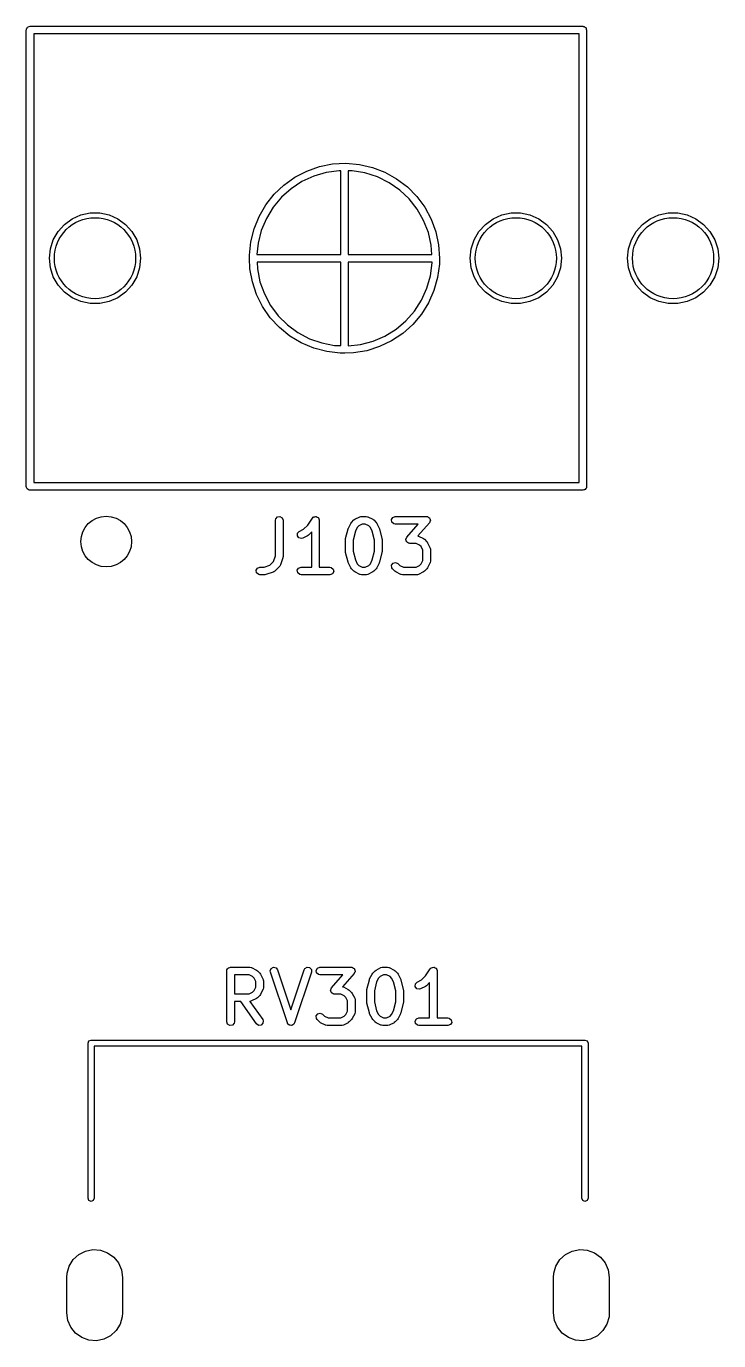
# Model space of a CAD drawing. Extents: x 75 to 204, y -140 to -31.
# Drawn here: x 106.25 to 119.9, y -56.91 to -30.98 of the extents above; entities that cross this region are included whole.
import ezdxf

# ---------------------------------------------------------------- set-up
doc = ezdxf.new("R2010")
doc.units = 0
doc.layers.add('BLACK', color=7, linetype='CONTINUOUS')

msp = doc.modelspace()

# ---------------------------------------------------------------- linework, layer by layer
at = {"layer": 'BLACK', "linetype": 'CONTINUOUS'}
for p, q in [((106.247, -31.06), (106.249, -31.0503)), ((106.247, -40.06), (106.247, -31.06)), ((106.248, -31.047), (106.25, -31.0441)), ((106.249, -31.0503), (106.248, -31.047)), ((106.25, -31.0441), (106.252, -31.0343)), ((106.252, -31.0343), (106.264, -31.0194)), ((106.264, -31.0194), (106.274, -31.0025)), ((106.274, -31.0025), (106.28, -31.0002)), ((106.28, -31.0002), (106.284, -30.995)), ((106.284, -30.995), (106.304, -30.9917)), ((106.304, -30.9917), (106.322, -30.985)), ((106.322, -30.985), (117.222, -30.985)), ((117.222, -30.985), (117.232, -30.9867)), ((117.232, -30.9867), (117.235, -30.9861)), ((117.235, -30.9861), (117.238, -30.9878)), ((117.238, -30.9878), (117.248, -30.9895)), ((117.248, -30.9895), (117.263, -31.002)), ((117.263, -31.002), (117.279, -31.0118)), ((117.279, -31.0118), (117.282, -31.0181)), ((117.282, -31.0181), (117.287, -31.0225)), ((117.287, -31.0225), (117.29, -31.0417)), ((117.29, -31.0417), (117.297, -31.06)), ((117.297, -31.06), (117.297, -40.06)), ((106.397, -31.135), (106.397, -39.985)), ((117.147, -31.135), (106.397, -31.135)), ((117.147, -39.985), (117.147, -31.135)), ((112.027, -33.7515), (112.287, -33.6998)), ((112.287, -33.6998), (112.551, -33.6852)), ((112.551, -33.6852), (112.815, -33.7081)), ((111.542, -33.9613), (111.777, -33.8392)), ((111.916, -33.9397), (111.683, -34.047)), ((111.777, -33.8392), (112.027, -33.7515)), ((112.162, -33.868), (111.916, -33.9397)), ((112.416, -33.8334), (112.162, -33.868)), ((112.447, -33.8338), (112.416, -33.8334)), ((112.447, -35.485), (112.447, -33.8338)), ((112.673, -33.8367), (112.597, -33.8358)), ((112.597, -33.8358), (112.597, -35.485)), ((112.926, -33.878), (112.673, -33.8367)), ((112.815, -33.7081), (113.073, -33.7679)), ((113.17, -33.9561), (112.926, -33.878)), ((113.073, -33.7679), (113.32, -33.8634)), ((113.4, -34.0695), (113.17, -33.9561)), ((113.32, -33.8634), (113.551, -33.9929)), ((111.135, -34.2981), (111.327, -34.1153)), ((111.469, -34.1876), (111.278, -34.3584)), ((111.327, -34.1153), (111.542, -33.9613)), ((111.683, -34.047), (111.469, -34.1876)), ((113.611, -34.2157), (113.4, -34.0695)), ((113.551, -33.9929), (113.762, -34.1535)), ((113.797, -34.3913), (113.611, -34.2157)), ((113.762, -34.1535), (113.948, -34.3423)), ((110.971, -34.5061), (111.135, -34.2981)), ((111.278, -34.3584), (111.114, -34.5555)), ((113.956, -34.5927), (113.797, -34.3913)), ((113.948, -34.3423), (114.105, -34.5553)), ((107.152, -34.7806), (107.324, -34.704)), ((107.324, -34.704), (107.508, -34.6649)), ((107.508, -34.6649), (107.696, -34.6649)), ((107.696, -34.6649), (107.88, -34.704)), ((107.88, -34.704), (108.052, -34.7806)), ((110.739, -34.9806), (110.838, -34.7351)), ((110.838, -34.7351), (110.971, -34.5061)), ((111.114, -34.5555), (110.981, -34.7747)), ((114.083, -34.8153), (113.956, -34.5927)), ((114.105, -34.5553), (114.231, -34.7884)), ((115.452, -34.7806), (115.624, -34.704)), ((115.624, -34.704), (115.808, -34.6649)), ((115.808, -34.6649), (115.996, -34.6649)), ((115.996, -34.6649), (116.18, -34.704)), ((116.18, -34.704), (116.352, -34.7806)), ((118.552, -34.7806), (118.724, -34.704)), ((118.724, -34.704), (118.908, -34.6649)), ((118.908, -34.6649), (119.096, -34.6649)), ((119.096, -34.6649), (119.28, -34.704)), ((119.28, -34.704), (119.452, -34.7806)), ((106.874, -35.031), (107, -34.8912)), ((107, -34.8912), (107.152, -34.7806)), ((108.052, -34.7806), (108.204, -34.8912)), ((108.204, -34.8912), (108.33, -35.031)), ((110.675, -35.2376), (110.739, -34.9806)), ((110.981, -34.7747), (110.882, -35.0111)), ((114.176, -35.0542), (114.083, -34.8153)), ((114.231, -34.7884), (114.323, -35.0369)), ((115.174, -35.031), (115.3, -34.8912)), ((115.3, -34.8912), (115.452, -34.7806)), ((116.352, -34.7806), (116.504, -34.8912)), ((116.504, -34.8912), (116.63, -35.031)), ((118.274, -35.031), (118.4, -34.8912)), ((118.4, -34.8912), (118.552, -34.7806)), ((119.452, -34.7806), (119.604, -34.8912)), ((119.604, -34.8912), (119.73, -35.031)), ((106.722, -35.3729), (106.78, -35.1939)), ((106.78, -35.1939), (106.874, -35.031)), ((108.33, -35.031), (108.424, -35.1939)), ((108.424, -35.1939), (108.482, -35.3729)), ((110.648, -35.5011), (110.675, -35.2376)), ((110.882, -35.0111), (110.818, -35.2596)), ((114.233, -35.3043), (114.176, -35.0542)), ((114.323, -35.0369), (114.378, -35.2958)), ((115.022, -35.3729), (115.08, -35.1939)), ((115.08, -35.1939), (115.174, -35.031)), ((116.63, -35.031), (116.724, -35.1939)), ((116.724, -35.1939), (116.782, -35.3729)), ((118.122, -35.3729), (118.18, -35.1939)), ((118.18, -35.1939), (118.274, -35.031)), ((119.73, -35.031), (119.824, -35.1939)), ((119.824, -35.1939), (119.882, -35.3729)), ((106.702, -35.56), (106.722, -35.3729)), ((108.482, -35.3729), (108.502, -35.56)), ((110.648, -35.5147), (110.648, -35.5011)), ((110.65, -35.5444), (110.648, -35.5147)), ((110.818, -35.2596), (110.796, -35.485)), ((110.796, -35.485), (112.447, -35.485)), ((112.597, -35.485), (114.246, -35.485)), ((114.246, -35.485), (114.233, -35.3043)), ((114.378, -35.2958), (114.397, -35.56)), ((115.002, -35.56), (115.022, -35.3729)), ((116.782, -35.3729), (116.802, -35.56)), ((118.102, -35.56), (118.122, -35.3729)), ((119.882, -35.3729), (119.902, -35.56)), ((106.722, -35.7471), (106.702, -35.56)), ((106.78, -35.9261), (106.722, -35.7471)), ((108.482, -35.7471), (108.424, -35.9261)), ((108.502, -35.56), (108.482, -35.7471)), ((110.648, -35.547), (110.65, -35.5444)), ((110.65, -35.5586), (110.648, -35.547)), ((110.658, -35.7658), (110.65, -35.5586)), ((110.706, -36.0263), (110.658, -35.7658)), ((110.799, -35.635), (110.805, -35.7708)), ((112.447, -35.635), (110.799, -35.635)), ((110.805, -35.7708), (110.855, -36.0223)), ((112.447, -37.2835), (112.447, -35.635)), ((112.597, -35.635), (112.597, -37.2872)), ((114.25, -35.635), (112.597, -35.635)), ((114.217, -35.9049), (114.249, -35.6505)), ((114.249, -35.6505), (114.25, -35.635)), ((114.393, -35.6777), (114.358, -35.9402)), ((114.397, -35.56), (114.393, -35.6777)), ((115.022, -35.7471), (115.002, -35.56)), ((115.08, -35.9261), (115.022, -35.7471)), ((116.782, -35.7471), (116.724, -35.9261)), ((116.802, -35.56), (116.782, -35.7471)), ((118.122, -35.7471), (118.102, -35.56)), ((118.18, -35.9261), (118.122, -35.7471)), ((119.882, -35.7471), (119.824, -35.9261)), ((119.902, -35.56), (119.882, -35.7471)), ((106.874, -36.089), (106.78, -35.9261)), ((108.424, -35.9261), (108.33, -36.089)), ((110.79, -36.2775), (110.706, -36.0263)), ((110.855, -36.0223), (110.942, -36.2636)), ((114.148, -36.1516), (114.217, -35.9049)), ((114.358, -35.9402), (114.286, -36.1951)), ((115.174, -36.089), (115.08, -35.9261)), ((116.724, -35.9261), (116.63, -36.089)), ((118.274, -36.089), (118.18, -35.9261)), ((119.824, -35.9261), (119.73, -36.089)), ((107, -36.2288), (106.874, -36.089)), ((107.152, -36.3394), (107, -36.2288)), ((108.204, -36.2288), (108.052, -36.3394)), ((108.33, -36.089), (108.204, -36.2288)), ((110.908, -36.5145), (110.79, -36.2775)), ((110.942, -36.2636), (111.063, -36.4894)), ((114.042, -36.3854), (114.148, -36.1516)), ((114.286, -36.1951), (114.179, -36.4374)), ((115.3, -36.2288), (115.174, -36.089)), ((115.452, -36.3394), (115.3, -36.2288)), ((116.504, -36.2288), (116.352, -36.3394)), ((116.63, -36.089), (116.504, -36.2288)), ((118.4, -36.2288), (118.274, -36.089)), ((118.552, -36.3394), (118.4, -36.2288)), ((119.604, -36.2288), (119.452, -36.3394)), ((119.73, -36.089), (119.604, -36.2288)), ((107.324, -36.416), (107.152, -36.3394)), ((107.508, -36.4551), (107.324, -36.416)), ((107.696, -36.4551), (107.508, -36.4551)), ((107.88, -36.416), (107.696, -36.4551)), ((108.052, -36.3394), (107.88, -36.416)), ((111.059, -36.7323), (110.908, -36.5145)), ((111.063, -36.4894), (111.216, -36.6949)), ((113.904, -36.601), (114.042, -36.3854)), ((114.179, -36.4374), (114.039, -36.6621)), ((115.624, -36.416), (115.452, -36.3394)), ((115.808, -36.4551), (115.624, -36.416)), ((115.996, -36.4551), (115.808, -36.4551)), ((116.18, -36.416), (115.996, -36.4551)), ((116.352, -36.3394), (116.18, -36.416)), ((118.724, -36.416), (118.552, -36.3394)), ((118.908, -36.4551), (118.724, -36.416)), ((119.096, -36.4551), (118.908, -36.4551)), ((119.28, -36.416), (119.096, -36.4551)), ((119.452, -36.3394), (119.28, -36.416)), ((111.238, -36.9268), (111.059, -36.7323)), ((111.216, -36.6949), (111.399, -36.8754)), ((113.539, -36.9595), (113.734, -36.7938)), ((113.734, -36.7938), (113.904, -36.601)), ((114.039, -36.6621), (113.868, -36.8648)), ((111.444, -37.094), (111.238, -36.9268)), ((111.399, -36.8754), (111.605, -37.027)), ((111.605, -37.027), (111.832, -37.1464)), ((113.321, -37.0944), (113.539, -36.9595)), ((113.671, -37.0415), (113.451, -37.1887)), ((113.868, -36.8648), (113.671, -37.0415)), ((111.671, -37.2306), (111.444, -37.094)), ((111.915, -37.3339), (111.671, -37.2306)), ((111.832, -37.1464), (112.074, -37.2309)), ((112.074, -37.2309), (112.326, -37.2787)), ((112.326, -37.2787), (112.447, -37.2835)), ((112.597, -37.2872), (112.837, -37.2609)), ((112.837, -37.2609), (113.085, -37.1956)), ((113.212, -37.3033), (112.96, -37.3832)), ((113.085, -37.1956), (113.321, -37.0944)), ((113.451, -37.1887), (113.212, -37.3033)), ((112.171, -37.4018), (111.915, -37.3339)), ((112.434, -37.4329), (112.171, -37.4018)), ((112.504, -37.4313), (112.434, -37.4329)), ((112.509, -37.4339), (112.504, -37.4313)), ((112.527, -37.4307), (112.509, -37.4339)), ((112.698, -37.4267), (112.527, -37.4307)), ((112.96, -37.3832), (112.698, -37.4267)), ((106.254, -40.0783), (106.247, -40.06)), ((106.257, -40.0975), (106.254, -40.0783)), ((106.262, -40.1018), (106.257, -40.0975)), ((106.265, -40.1082), (106.262, -40.1018)), ((106.281, -40.118), (106.265, -40.1082)), ((106.296, -40.1305), (106.281, -40.118)), ((106.306, -40.1322), (106.296, -40.1305)), ((106.309, -40.1339), (106.306, -40.1322)), ((106.312, -40.1333), (106.309, -40.1339)), ((106.322, -40.135), (106.312, -40.1333)), ((117.222, -40.135), (106.322, -40.135)), ((106.397, -39.985), (117.147, -39.985)), ((117.24, -40.1283), (117.222, -40.135)), ((117.259, -40.125), (117.24, -40.1283)), ((117.264, -40.1198), (117.259, -40.125)), ((117.27, -40.1175), (117.264, -40.1198)), ((117.28, -40.1006), (117.27, -40.1175)), ((117.292, -40.0857), (117.28, -40.1006)), ((117.294, -40.0759), (117.292, -40.0857)), ((117.296, -40.073), (117.294, -40.0759)), ((117.297, -40.06), (117.295, -40.0697)), ((117.295, -40.0697), (117.296, -40.073)), ((111.166, -40.7017), (111.199, -40.6624)), ((111.199, -40.6624), (111.249, -40.6535)), ((111.249, -40.6535), (111.294, -40.6792)), ((111.294, -40.6792), (111.311, -40.7274)), ((111.797, -40.8225), (111.888, -40.6858)), ((111.888, -40.6858), (111.906, -40.6669)), ((111.906, -40.6669), (111.91, -40.6657)), ((111.91, -40.6657), (111.913, -40.6624)), ((111.913, -40.6624), (111.935, -40.6586)), ((111.935, -40.6586), (111.955, -40.6525)), ((111.955, -40.6525), (111.959, -40.6543)), ((111.959, -40.6543), (111.964, -40.6535)), ((111.964, -40.6535), (111.982, -40.6644)), ((111.982, -40.6644), (112.002, -40.6731)), ((112.002, -40.6731), (112.004, -40.677)), ((112.004, -40.677), (112.008, -40.6792)), ((112.008, -40.6792), (112.015, -40.6996)), ((112.015, -40.6996), (112.025, -40.7191)), ((112.727, -40.7079), (112.822, -40.6603)), ((112.822, -40.6603), (112.847, -40.6529)), ((112.847, -40.6529), (112.851, -40.6539)), ((112.851, -40.6539), (112.855, -40.6524)), ((112.855, -40.6524), (112.951, -40.6524)), ((112.951, -40.6524), (112.976, -40.6569)), ((112.976, -40.6569), (112.98, -40.6598)), ((112.98, -40.6598), (112.984, -40.6603)), ((112.984, -40.6603), (113.079, -40.7079)), ((113.448, -40.7144), (113.474, -40.6699)), ((113.474, -40.6699), (113.522, -40.6524)), ((113.522, -40.6524), (114.141, -40.6524)), ((114.141, -40.6524), (114.152, -40.6543)), ((114.152, -40.6543), (114.156, -40.6538)), ((114.156, -40.6538), (114.158, -40.6554)), ((114.158, -40.6554), (114.167, -40.6569)), ((114.167, -40.6569), (114.182, -40.6699)), ((114.182, -40.6699), (114.199, -40.6804)), ((114.199, -40.6804), (114.201, -40.686)), ((114.201, -40.686), (114.206, -40.6899)), ((114.206, -40.6899), (114.21, -40.7098)), ((111.161, -40.7274), (111.166, -40.7017)), ((111.161, -41.4295), (111.161, -40.7274)), ((111.311, -40.7274), (111.311, -41.4417)), ((111.596, -40.9833), (111.631, -40.946)), ((111.631, -40.946), (111.716, -40.9038)), ((111.716, -40.9038), (111.797, -40.8225)), ((111.876, -40.9561), (111.813, -41.0185)), ((111.876, -41.6524), (111.876, -40.9561)), ((112.025, -40.7191), (112.024, -40.7233)), ((112.024, -40.7233), (112.026, -40.7274)), ((112.026, -40.7274), (112.026, -41.6524)), ((112.544, -41.0901), (112.592, -40.8997)), ((112.592, -40.8997), (112.597, -40.8878)), ((112.597, -40.8878), (112.598, -40.8843)), ((112.598, -40.8843), (112.645, -40.7891)), ((112.645, -40.7891), (112.659, -40.7711)), ((112.659, -40.7696), (112.707, -40.722)), ((112.659, -40.7711), (112.659, -40.7696)), ((112.736, -40.944), (112.692, -41.1176)), ((112.707, -40.722), (112.725, -40.7091)), ((112.725, -40.7091), (112.727, -40.7079)), ((112.774, -40.867), (112.736, -40.944)), ((112.805, -40.8366), (112.774, -40.867)), ((112.873, -40.8024), (112.805, -40.8366)), ((112.933, -40.8024), (112.873, -40.8024)), ((113.001, -40.8366), (112.933, -40.8024)), ((113.032, -40.867), (113.001, -40.8366)), ((113.07, -40.944), (113.032, -40.867)), ((113.114, -41.1176), (113.07, -40.944)), ((113.079, -40.7079), (113.097, -40.7213)), ((113.097, -40.7213), (113.099, -40.722)), ((113.099, -40.722), (113.146, -40.7696)), ((113.146, -40.7696), (113.159, -40.788)), ((113.159, -40.788), (113.161, -40.7891)), ((113.161, -40.7891), (113.208, -40.8843)), ((113.208, -40.8843), (113.212, -40.8967)), ((113.212, -40.8967), (113.214, -40.8997)), ((113.214, -40.8997), (113.261, -41.0901)), ((113.457, -40.7649), (113.448, -40.7144)), ((113.496, -40.7979), (113.457, -40.7649)), ((113.522, -40.8024), (113.496, -40.7979)), ((113.976, -40.8024), (113.522, -40.8024)), ((113.751, -41.0589), (113.976, -40.8024)), ((114.197, -40.7768), (113.97, -41.0368)), ((114.205, -40.7579), (114.197, -40.7768)), ((114.215, -40.7404), (114.205, -40.7579)), ((114.21, -40.7098), (114.216, -40.7289)), ((114.216, -40.7289), (114.214, -40.7345)), ((114.214, -40.7345), (114.215, -40.7404)), ((111.593, -41.0345), (111.596, -40.9833)), ((111.624, -41.0757), (111.593, -41.0345)), ((111.673, -41.0876), (111.624, -41.0757)), ((111.698, -41.0802), (111.673, -41.0876)), ((111.794, -41.0326), (111.698, -41.0802)), ((111.795, -41.0314), (111.794, -41.0326)), ((111.813, -41.0185), (111.795, -41.0314)), ((112.542, -41.1083), (112.545, -41.0936)), ((112.542, -41.3464), (112.542, -41.1083)), ((112.545, -41.0936), (112.544, -41.0901)), ((112.692, -41.1176), (112.692, -41.3372)), ((113.114, -41.3372), (113.114, -41.1176)), ((113.261, -41.0901), (113.262, -41.1051)), ((113.262, -41.1051), (113.264, -41.1083)), ((113.264, -41.1083), (113.264, -41.3464)), ((113.733, -41.1068), (113.735, -41.1012)), ((113.739, -41.1259), (113.733, -41.1068)), ((113.734, -41.0953), (113.744, -41.0778)), ((113.735, -41.1012), (113.734, -41.0953)), ((113.743, -41.1458), (113.739, -41.1259)), ((113.747, -41.1497), (113.743, -41.1458)), ((113.744, -41.0778), (113.751, -41.0589)), ((113.749, -41.1553), (113.747, -41.1497)), ((113.767, -41.1658), (113.749, -41.1553)), ((113.782, -41.1788), (113.767, -41.1658)), ((113.791, -41.1803), (113.782, -41.1788)), ((113.793, -41.1819), (113.791, -41.1803)), ((113.797, -41.1814), (113.793, -41.1819)), ((113.808, -41.1833), (113.797, -41.1814)), ((113.933, -41.1833), (113.808, -41.1833)), ((114.001, -41.2176), (113.933, -41.1833)), ((113.97, -41.0368), (113.976, -41.0379)), ((113.976, -41.0379), (113.98, -41.0407)), ((113.98, -41.0407), (113.984, -41.0413)), ((113.984, -41.0413), (114.079, -41.0889)), ((114.032, -41.248), (114.001, -41.2176)), ((114.079, -41.0889), (114.097, -41.1022)), ((114.097, -41.1022), (114.099, -41.1029)), ((114.099, -41.1029), (114.146, -41.1505)), ((114.146, -41.1505), (114.159, -41.1689)), ((114.159, -41.1689), (114.161, -41.17)), ((114.161, -41.17), (114.208, -41.2653)), ((111.123, -41.544), (111.161, -41.4295)), ((111.307, -41.4654), (111.26, -41.6082)), ((111.311, -41.4417), (111.307, -41.4637)), ((111.307, -41.4637), (111.307, -41.4654)), ((112.543, -41.3497), (112.542, -41.3464)), ((112.544, -41.3646), (112.543, -41.3497)), ((112.592, -41.5551), (112.544, -41.3646)), ((112.692, -41.3372), (112.736, -41.5107)), ((113.07, -41.5107), (113.114, -41.3372)), ((113.261, -41.3646), (113.214, -41.5551)), ((113.264, -41.3464), (113.261, -41.3612)), ((113.261, -41.3612), (113.261, -41.3646)), ((114.066, -41.3165), (114.032, -41.248)), ((114.066, -41.5192), (114.066, -41.3165)), ((114.208, -41.2653), (114.216, -41.2902)), ((114.216, -41.2902), (114.215, -41.2946)), ((114.215, -41.2946), (114.216, -41.2988)), ((114.216, -41.2988), (114.216, -41.5369)), ((110.781, -41.7144), (110.807, -41.6699)), ((110.79, -41.7649), (110.781, -41.7144)), ((110.807, -41.6699), (110.855, -41.6524)), ((110.855, -41.6524), (110.938, -41.6524)), ((110.938, -41.6524), (111.053, -41.6142)), ((111.053, -41.6142), (111.123, -41.544)), ((111.146, -41.7328), (111.125, -41.7477)), ((111.242, -41.6376), (111.146, -41.7328)), ((111.244, -41.6335), (111.242, -41.6376)), ((111.247, -41.6311), (111.244, -41.6335)), ((111.26, -41.6082), (111.247, -41.6311)), ((111.591, -41.7144), (111.617, -41.6699)), ((111.6, -41.7649), (111.591, -41.7144)), ((111.617, -41.6699), (111.665, -41.6524)), ((111.665, -41.6524), (111.876, -41.6524)), ((112.026, -41.6524), (112.236, -41.6524)), ((112.236, -41.6524), (112.262, -41.6569)), ((112.262, -41.6569), (112.301, -41.6899)), ((112.301, -41.6899), (112.31, -41.7404)), ((112.594, -41.558), (112.592, -41.5551)), ((112.598, -41.5704), (112.594, -41.558)), ((112.645, -41.6657), (112.598, -41.5704)), ((112.647, -41.6668), (112.645, -41.6657)), ((112.659, -41.6852), (112.647, -41.6668)), ((112.707, -41.7328), (112.659, -41.6852)), ((112.709, -41.7335), (112.707, -41.7328)), ((112.727, -41.7468), (112.709, -41.7335)), ((112.736, -41.5107), (112.774, -41.5877)), ((112.774, -41.5877), (112.805, -41.6181)), ((112.805, -41.6181), (112.873, -41.6524)), ((112.873, -41.6524), (112.933, -41.6524)), ((112.933, -41.6524), (113.001, -41.6181)), ((113.001, -41.6181), (113.032, -41.5877)), ((113.032, -41.5877), (113.07, -41.5107)), ((113.099, -41.7328), (113.08, -41.7457)), ((113.146, -41.6852), (113.099, -41.7328)), ((113.147, -41.6837), (113.146, -41.6852)), ((113.161, -41.6657), (113.147, -41.6837)), ((113.208, -41.5704), (113.161, -41.6657)), ((113.209, -41.5669), (113.208, -41.5704)), ((113.214, -41.5551), (113.209, -41.5669)), ((113.45, -41.6127), (113.479, -41.5707)), ((113.454, -41.6638), (113.45, -41.6127)), ((113.469, -41.6852), (113.454, -41.6638)), ((113.517, -41.7328), (113.469, -41.6852)), ((113.479, -41.5707), (113.529, -41.5574)), ((113.518, -41.7335), (113.517, -41.7328)), ((113.536, -41.7468), (113.518, -41.7335)), ((113.529, -41.5574), (113.575, -41.5791)), ((113.575, -41.5791), (113.614, -41.6181)), ((113.614, -41.6181), (113.683, -41.6524)), ((113.683, -41.6524), (113.933, -41.6524)), ((113.933, -41.6524), (114.001, -41.6181)), ((114.001, -41.6181), (114.032, -41.5877)), ((114.032, -41.5877), (114.066, -41.5192)), ((114.099, -41.7328), (114.08, -41.7457)), ((114.146, -41.6852), (114.099, -41.7328)), ((114.147, -41.6837), (114.146, -41.6852)), ((114.161, -41.6657), (114.147, -41.6837)), ((114.208, -41.5704), (114.161, -41.6657)), ((114.209, -41.566), (114.208, -41.5704)), ((114.212, -41.5626), (114.209, -41.566)), ((114.216, -41.5369), (114.212, -41.5626)), ((110.83, -41.7979), (110.79, -41.7649)), ((110.855, -41.8024), (110.83, -41.7979)), ((110.951, -41.8024), (110.855, -41.8024)), ((110.952, -41.8018), (110.951, -41.8024)), ((110.974, -41.7985), (110.952, -41.8018)), ((111.117, -41.7509), (110.974, -41.7985)), ((111.121, -41.7481), (111.117, -41.7509)), ((111.125, -41.7477), (111.121, -41.7481)), ((111.639, -41.7979), (111.6, -41.7649)), ((111.665, -41.8024), (111.639, -41.7979)), ((112.236, -41.8024), (111.665, -41.8024)), ((112.284, -41.7848), (112.236, -41.8024)), ((112.31, -41.7404), (112.284, -41.7848)), ((112.822, -41.7945), (112.727, -41.7468)), ((112.826, -41.795), (112.822, -41.7945)), ((112.83, -41.7979), (112.826, -41.795)), ((112.855, -41.8024), (112.83, -41.7979)), ((112.951, -41.8024), (112.855, -41.8024)), ((112.955, -41.8008), (112.951, -41.8024)), ((112.959, -41.8019), (112.955, -41.8008)), ((112.984, -41.7945), (112.959, -41.8019)), ((113.079, -41.7468), (112.984, -41.7945)), ((113.08, -41.7457), (113.079, -41.7468)), ((113.631, -41.7945), (113.536, -41.7468)), ((113.636, -41.795), (113.631, -41.7945)), ((113.639, -41.7979), (113.636, -41.795)), ((113.665, -41.8024), (113.639, -41.7979)), ((113.951, -41.8024), (113.665, -41.8024)), ((113.955, -41.8008), (113.951, -41.8024)), ((113.959, -41.8019), (113.955, -41.8008)), ((113.984, -41.7945), (113.959, -41.8019)), ((114.079, -41.7468), (113.984, -41.7945)), ((114.08, -41.7457), (114.079, -41.7468)), ((110.201, -49.6174), (110.203, -49.6076)), ((110.201, -50.6174), (110.201, -49.6174)), ((110.202, -49.6044), (110.204, -49.6015)), ((110.203, -49.6076), (110.202, -49.6044)), ((110.204, -49.6015), (110.205, -49.5917)), ((110.205, -49.5917), (110.218, -49.5768)), ((110.218, -49.5768), (110.228, -49.5599)), ((110.228, -49.5599), (110.234, -49.5576)), ((110.234, -49.5576), (110.238, -49.5524)), ((110.238, -49.5524), (110.258, -49.549)), ((110.258, -49.549), (110.276, -49.5424)), ((110.276, -49.5424), (110.657, -49.5424)), ((110.351, -49.6924), (110.351, -50.0662)), ((110.639, -49.6924), (110.351, -49.6924)), ((110.708, -49.7266), (110.639, -49.6924)), ((110.657, -49.5424), (110.683, -49.5469)), ((110.683, -49.5469), (110.686, -49.5498)), ((110.686, -49.5498), (110.69, -49.5503)), ((110.69, -49.5503), (110.786, -49.5979)), ((110.738, -49.757), (110.708, -49.7266)), ((110.772, -49.8256), (110.738, -49.757)), ((110.786, -49.5979), (110.804, -49.6113)), ((110.804, -49.6113), (110.805, -49.612)), ((110.805, -49.612), (110.853, -49.6596)), ((110.853, -49.6596), (110.866, -49.678)), ((110.866, -49.678), (110.867, -49.6791)), ((110.867, -49.6791), (110.914, -49.7743)), ((111.058, -49.6153), (111.077, -49.5676)), ((111.062, -49.6411), (111.058, -49.6153)), ((111.395, -50.6411), (111.062, -49.6411)), ((111.077, -49.5676), (111.122, -49.5432)), ((111.122, -49.5432), (111.172, -49.5535)), ((111.172, -49.5535), (111.204, -49.5937)), ((111.204, -49.5937), (111.466, -50.3802)), ((111.466, -50.3802), (111.729, -49.5937)), ((111.871, -49.6411), (111.538, -50.6411)), ((111.729, -49.5937), (111.741, -49.5708)), ((111.741, -49.5708), (111.785, -49.5439)), ((111.785, -49.5439), (111.835, -49.5514)), ((111.835, -49.5514), (111.87, -49.5898)), ((111.87, -49.5898), (111.871, -49.6411)), ((111.964, -49.6044), (111.99, -49.5599)), ((111.973, -49.6549), (111.964, -49.6044)), ((112.012, -49.6879), (111.973, -49.6549)), ((111.99, -49.5599), (112.038, -49.5424)), ((112.038, -49.6924), (112.012, -49.6879)), ((112.038, -49.5424), (112.657, -49.5424)), ((112.492, -49.6924), (112.038, -49.6924)), ((112.267, -49.9489), (112.492, -49.6924)), ((112.713, -49.6668), (112.486, -49.9268)), ((112.657, -49.5424), (112.668, -49.5443)), ((112.668, -49.5443), (112.671, -49.5438)), ((112.671, -49.5438), (112.674, -49.5454)), ((112.674, -49.5454), (112.683, -49.5469)), ((112.683, -49.5469), (112.698, -49.5599)), ((112.698, -49.5599), (112.715, -49.5704)), ((112.721, -49.6479), (112.713, -49.6668)), ((112.715, -49.5704), (112.717, -49.576)), ((112.717, -49.576), (112.722, -49.5799)), ((112.731, -49.6304), (112.721, -49.6479)), ((112.722, -49.5799), (112.725, -49.5998)), ((112.725, -49.5998), (112.732, -49.6189)), ((112.732, -49.6189), (112.73, -49.6245)), ((112.73, -49.6245), (112.731, -49.6304)), ((113.018, -49.7743), (113.066, -49.6791)), ((113.066, -49.6791), (113.079, -49.6611)), ((113.079, -49.6611), (113.08, -49.6596)), ((113.08, -49.6596), (113.128, -49.612)), ((113.128, -49.612), (113.146, -49.5991)), ((113.146, -49.5991), (113.147, -49.5979)), ((113.147, -49.5979), (113.242, -49.5503)), ((113.195, -49.757), (113.156, -49.834)), ((113.225, -49.7266), (113.195, -49.757)), ((113.294, -49.6924), (113.225, -49.7266)), ((113.242, -49.5503), (113.267, -49.5429)), ((113.267, -49.5429), (113.272, -49.5439)), ((113.272, -49.5439), (113.276, -49.5424)), ((113.276, -49.5424), (113.371, -49.5424)), ((113.353, -49.6924), (113.294, -49.6924)), ((113.422, -49.7266), (113.353, -49.6924)), ((113.371, -49.5424), (113.397, -49.5469)), ((113.397, -49.5469), (113.4, -49.5498)), ((113.4, -49.5498), (113.405, -49.5503)), ((113.405, -49.5503), (113.5, -49.5979)), ((113.452, -49.757), (113.422, -49.7266)), ((113.491, -49.834), (113.452, -49.757)), ((113.5, -49.5979), (113.518, -49.6113)), ((113.518, -49.6113), (113.519, -49.612)), ((113.519, -49.612), (113.567, -49.6596)), ((113.567, -49.6596), (113.58, -49.678)), ((113.58, -49.678), (113.581, -49.6791)), ((113.581, -49.6791), (113.629, -49.7743)), ((114.041, -49.7938), (114.122, -49.7125)), ((114.122, -49.7125), (114.214, -49.5758)), ((114.214, -49.5758), (114.232, -49.5569)), ((114.232, -49.5569), (114.236, -49.5557)), ((114.236, -49.5557), (114.238, -49.5524)), ((114.238, -49.5524), (114.26, -49.5486)), ((114.26, -49.5486), (114.281, -49.5425)), ((114.281, -49.5425), (114.285, -49.5443)), ((114.285, -49.5443), (114.289, -49.5435)), ((114.289, -49.5435), (114.308, -49.5544)), ((114.308, -49.5544), (114.328, -49.5631)), ((114.328, -49.5631), (114.33, -49.567)), ((114.33, -49.567), (114.333, -49.5692)), ((114.333, -49.5692), (114.341, -49.5896)), ((114.341, -49.5896), (114.35, -49.6091)), ((114.35, -49.6091), (114.349, -49.6133)), ((114.349, -49.6133), (114.351, -49.6174)), ((114.351, -49.6174), (114.351, -50.5424)), ((110.639, -50.0662), (110.708, -50.0319)), ((110.708, -50.0319), (110.738, -50.0015)), ((110.738, -50.0015), (110.772, -49.933)), ((110.772, -49.933), (110.772, -49.8256)), ((110.914, -49.9843), (110.867, -50.0795)), ((110.914, -49.7743), (110.922, -49.7993)), ((110.915, -49.9798), (110.914, -49.9843)), ((110.918, -49.9764), (110.915, -49.9798)), ((110.922, -49.9507), (110.918, -49.9764)), ((110.922, -49.7993), (110.921, -49.8036)), ((110.921, -49.8036), (110.922, -49.8079)), ((110.922, -49.8079), (110.922, -49.9507)), ((112.249, -49.9968), (112.251, -49.9912)), ((112.255, -50.0159), (112.249, -49.9968)), ((112.25, -49.9853), (112.26, -49.9678)), ((112.251, -49.9912), (112.25, -49.9853)), ((112.259, -50.0358), (112.255, -50.0159)), ((112.26, -49.9678), (112.267, -49.9489)), ((112.486, -49.9268), (112.492, -49.9279)), ((112.492, -49.9279), (112.496, -49.9307)), ((112.496, -49.9307), (112.5, -49.9313)), ((112.5, -49.9313), (112.595, -49.9789)), ((112.595, -49.9789), (112.613, -49.9922)), ((112.613, -49.9922), (112.615, -49.9929)), ((112.615, -49.9929), (112.662, -50.0405)), ((112.963, -49.9983), (112.965, -49.9836)), ((112.963, -50.2364), (112.963, -49.9983)), ((112.965, -49.9801), (113.013, -49.7897)), ((112.965, -49.9836), (112.965, -49.9801)), ((113.013, -49.7897), (113.018, -49.7778)), ((113.018, -49.7778), (113.018, -49.7743)), ((113.156, -49.834), (113.113, -50.0076)), ((113.113, -50.0076), (113.113, -50.2272)), ((113.534, -50.0076), (113.491, -49.834)), ((113.534, -50.2272), (113.534, -50.0076)), ((113.629, -49.7743), (113.632, -49.7867)), ((113.632, -49.7867), (113.634, -49.7897)), ((113.634, -49.7897), (113.682, -49.9801)), ((113.682, -49.9801), (113.683, -49.9951)), ((113.683, -49.9951), (113.684, -49.9983)), ((113.684, -49.9983), (113.684, -50.2364)), ((113.918, -49.9245), (113.921, -49.8733)), ((113.949, -49.9657), (113.918, -49.9245)), ((113.921, -49.8733), (113.957, -49.836)), ((113.999, -49.9776), (113.949, -49.9657)), ((113.957, -49.836), (114.041, -49.7938)), ((114.024, -49.9702), (113.999, -49.9776)), ((114.119, -49.9226), (114.024, -49.9702)), ((114.12, -49.9214), (114.119, -49.9226)), ((114.139, -49.9085), (114.12, -49.9214)), ((114.201, -49.8461), (114.139, -49.9085)), ((114.201, -50.5424), (114.201, -49.8461)), ((110.351, -50.0662), (110.639, -50.0662)), ((110.475, -50.2162), (110.351, -50.2162)), ((110.351, -50.2162), (110.351, -50.6174)), ((110.786, -50.6604), (110.475, -50.2162)), ((110.661, -50.2147), (110.658, -50.2158)), ((110.658, -50.2158), (110.909, -50.5744)), ((110.665, -50.2157), (110.661, -50.2147)), ((110.69, -50.2083), (110.665, -50.2157)), ((110.786, -50.1607), (110.69, -50.2083)), ((110.787, -50.1595), (110.786, -50.1607)), ((110.805, -50.1466), (110.787, -50.1595)), ((110.853, -50.099), (110.805, -50.1466)), ((110.867, -50.0795), (110.853, -50.0975)), ((110.853, -50.0975), (110.853, -50.099)), ((112.263, -50.0397), (112.259, -50.0358)), ((112.265, -50.0453), (112.263, -50.0397)), ((112.282, -50.0558), (112.265, -50.0453)), ((112.298, -50.0688), (112.282, -50.0558)), ((112.306, -50.0703), (112.298, -50.0688)), ((112.309, -50.0719), (112.306, -50.0703)), ((112.312, -50.0714), (112.309, -50.0719)), ((112.324, -50.0733), (112.312, -50.0714)), ((112.449, -50.0733), (112.324, -50.0733)), ((112.517, -50.1076), (112.449, -50.0733)), ((112.548, -50.138), (112.517, -50.1076)), ((112.582, -50.2065), (112.548, -50.138)), ((112.582, -50.4092), (112.582, -50.2065)), ((112.662, -50.0405), (112.675, -50.0589)), ((112.675, -50.0589), (112.676, -50.06)), ((112.676, -50.06), (112.724, -50.1553)), ((112.724, -50.1553), (112.731, -50.1802)), ((112.731, -50.1802), (112.73, -50.1846)), ((112.73, -50.1846), (112.732, -50.1888)), ((112.732, -50.1888), (112.732, -50.4269)), ((112.964, -50.2397), (112.963, -50.2364)), ((112.965, -50.2546), (112.964, -50.2397)), ((113.013, -50.4451), (112.965, -50.2546)), ((113.113, -50.2272), (113.156, -50.4007)), ((113.491, -50.4007), (113.534, -50.2272)), ((113.682, -50.2546), (113.634, -50.4451)), ((113.684, -50.2364), (113.682, -50.2512)), ((113.682, -50.2512), (113.682, -50.2546)), ((111.965, -50.5027), (111.995, -50.4607)), ((111.97, -50.5538), (111.965, -50.5027)), ((111.995, -50.4607), (112.044, -50.4474)), ((112.044, -50.4474), (112.091, -50.4691)), ((112.091, -50.4691), (112.13, -50.5081)), ((112.13, -50.5081), (112.198, -50.5424)), ((112.198, -50.5424), (112.449, -50.5424)), ((112.449, -50.5424), (112.517, -50.5081)), ((112.517, -50.5081), (112.548, -50.4777)), ((112.548, -50.4777), (112.582, -50.4092)), ((112.724, -50.4604), (112.676, -50.5557)), ((112.727, -50.4526), (112.724, -50.456)), ((112.724, -50.456), (112.724, -50.4604)), ((112.732, -50.4269), (112.727, -50.4526)), ((113.015, -50.448), (113.013, -50.4451)), ((113.018, -50.4604), (113.015, -50.448)), ((113.066, -50.5557), (113.018, -50.4604)), ((113.156, -50.4007), (113.195, -50.4777)), ((113.195, -50.4777), (113.225, -50.5081)), ((113.225, -50.5081), (113.294, -50.5424)), ((113.294, -50.5424), (113.353, -50.5424)), ((113.353, -50.5424), (113.422, -50.5081)), ((113.422, -50.5081), (113.452, -50.4777)), ((113.452, -50.4777), (113.491, -50.4007)), ((113.629, -50.4604), (113.581, -50.5557)), ((113.634, -50.4451), (113.629, -50.4569)), ((113.629, -50.4569), (113.629, -50.4604)), ((113.942, -50.5599), (113.99, -50.5424)), ((113.99, -50.5424), (114.201, -50.5424)), ((114.351, -50.5424), (114.562, -50.5424)), ((114.562, -50.5424), (114.587, -50.5469)), ((114.587, -50.5469), (114.627, -50.5799)), ((110.218, -50.6656), (110.201, -50.6174)), ((110.263, -50.6912), (110.218, -50.6656)), ((110.313, -50.6823), (110.263, -50.6912)), ((110.346, -50.643), (110.313, -50.6823)), ((110.351, -50.6174), (110.346, -50.643)), ((110.828, -50.6898), (110.786, -50.6604)), ((110.879, -50.6854), (110.828, -50.6898)), ((110.915, -50.6491), (110.879, -50.6854)), ((110.909, -50.5744), (110.92, -50.598)), ((110.92, -50.598), (110.915, -50.6491)), ((111.397, -50.6428), (111.395, -50.6411)), ((111.397, -50.6449), (111.397, -50.6428)), ((111.412, -50.6627), (111.397, -50.6449)), ((111.427, -50.6813), (111.412, -50.6627)), ((111.429, -50.6817), (111.427, -50.6813)), ((111.431, -50.6833), (111.429, -50.6817)), ((111.454, -50.6868), (111.431, -50.6833)), ((111.477, -50.6916), (111.454, -50.6868)), ((111.479, -50.6905), (111.477, -50.6916)), ((111.481, -50.6909), (111.479, -50.6905)), ((111.502, -50.6784), (111.481, -50.6909)), ((111.523, -50.6671), (111.502, -50.6784)), ((111.525, -50.664), (111.523, -50.6651)), ((111.523, -50.6651), (111.523, -50.6671)), ((111.538, -50.6411), (111.525, -50.664)), ((111.985, -50.5752), (111.97, -50.5538)), ((112.032, -50.6228), (111.985, -50.5752)), ((112.034, -50.6235), (112.032, -50.6228)), ((112.052, -50.6368), (112.034, -50.6235)), ((112.147, -50.6845), (112.052, -50.6368)), ((112.152, -50.685), (112.147, -50.6845)), ((112.155, -50.6879), (112.152, -50.685)), ((112.181, -50.6924), (112.155, -50.6879)), ((112.466, -50.6924), (112.181, -50.6924)), ((112.471, -50.6908), (112.466, -50.6924)), ((112.475, -50.6919), (112.471, -50.6908)), ((112.5, -50.6845), (112.475, -50.6919)), ((112.595, -50.6368), (112.5, -50.6845)), ((112.596, -50.6357), (112.595, -50.6368)), ((112.615, -50.6228), (112.596, -50.6357)), ((112.662, -50.5752), (112.615, -50.6228)), ((112.663, -50.5737), (112.662, -50.5752)), ((112.676, -50.5557), (112.663, -50.5737)), ((113.067, -50.5568), (113.066, -50.5557)), ((113.08, -50.5752), (113.067, -50.5568)), ((113.128, -50.6228), (113.08, -50.5752)), ((113.129, -50.6235), (113.128, -50.6228)), ((113.147, -50.6368), (113.129, -50.6235)), ((113.242, -50.6845), (113.147, -50.6368)), ((113.247, -50.685), (113.242, -50.6845)), ((113.25, -50.6879), (113.247, -50.685)), ((113.276, -50.6924), (113.25, -50.6879)), ((113.371, -50.6924), (113.276, -50.6924)), ((113.375, -50.6908), (113.371, -50.6924)), ((113.38, -50.6919), (113.375, -50.6908)), ((113.405, -50.6845), (113.38, -50.6919)), ((113.5, -50.6368), (113.405, -50.6845)), ((113.501, -50.6357), (113.5, -50.6368)), ((113.519, -50.6228), (113.501, -50.6357)), ((113.567, -50.5752), (113.519, -50.6228)), ((113.568, -50.5737), (113.567, -50.5752)), ((113.581, -50.5557), (113.568, -50.5737)), ((113.916, -50.6044), (113.942, -50.5599)), ((113.925, -50.6549), (113.916, -50.6044)), ((113.965, -50.6879), (113.925, -50.6549)), ((113.99, -50.6924), (113.965, -50.6879)), ((114.562, -50.6924), (113.99, -50.6924)), ((114.61, -50.6748), (114.562, -50.6924)), ((114.636, -50.6304), (114.61, -50.6748)), ((114.627, -50.5799), (114.636, -50.6304)), ((107.465, -51.04), (107.483, -50.9976)), ((107.465, -54.1), (107.465, -51.04)), ((107.483, -50.9976), (107.525, -50.98)), ((107.525, -50.98), (117.265, -50.98)), ((117.265, -50.98), (117.307, -50.9976)), ((117.307, -50.9976), (117.325, -51.04)), ((117.325, -51.04), (117.325, -54.1)), ((117.205, -51.1), (107.585, -51.1)), ((107.585, -51.1), (107.585, -54.1)), ((117.205, -54.1), (117.205, -51.1)), ((107.483, -54.1424), (107.465, -54.1)), ((107.525, -54.16), (107.483, -54.1424)), ((107.567, -54.1424), (107.525, -54.16)), ((107.585, -54.1), (107.567, -54.1424)), ((117.223, -54.1424), (117.205, -54.1)), ((117.265, -54.16), (117.223, -54.1424)), ((117.307, -54.1424), (117.265, -54.16)), ((117.325, -54.1), (117.307, -54.1424)), ((107.171, -55.3094), (107.281, -55.2084)), ((107.281, -55.2084), (107.414, -55.1406)), ((107.414, -55.1406), (107.56, -55.1111)), ((107.56, -55.1111), (107.709, -55.122)), ((107.709, -55.122), (107.85, -55.1726)), ((107.85, -55.1726), (107.972, -55.2591)), ((116.771, -55.3094), (116.881, -55.2084)), ((116.881, -55.2084), (117.014, -55.1406)), ((117.014, -55.1406), (117.16, -55.1111)), ((117.16, -55.1111), (117.309, -55.122)), ((117.309, -55.122), (117.45, -55.1726)), ((117.45, -55.1726), (117.572, -55.2591)), ((107.051, -55.5797), (107.093, -55.4363)), ((107.093, -55.4363), (107.171, -55.3094)), ((107.972, -55.2591), (108.065, -55.3751)), ((108.065, -55.3751), (108.125, -55.5121)), ((116.651, -55.5797), (116.693, -55.4363)), ((116.693, -55.4363), (116.771, -55.3094)), ((117.572, -55.2591), (117.665, -55.3751)), ((117.665, -55.3751), (117.725, -55.5121)), ((107.045, -55.66), (107.051, -55.5797)), ((107.045, -56.36), (107.045, -55.66)), ((108.125, -55.5121), (108.145, -55.66)), ((108.145, -55.66), (108.145, -56.36)), ((116.645, -55.66), (116.651, -55.5797)), ((116.645, -56.36), (116.645, -55.66)), ((117.725, -55.5121), (117.745, -55.66)), ((117.745, -55.66), (117.745, -56.36)), ((107.065, -56.5079), (107.045, -56.36)), ((107.125, -56.6449), (107.065, -56.5079)), ((108.139, -56.4403), (108.097, -56.5837)), ((108.145, -56.36), (108.139, -56.4403)), ((116.665, -56.5079), (116.645, -56.36)), ((116.725, -56.6449), (116.665, -56.5079)), ((117.739, -56.4403), (117.697, -56.5837)), ((117.745, -56.36), (117.739, -56.4403)), ((107.218, -56.7609), (107.125, -56.6449)), ((107.34, -56.8474), (107.218, -56.7609)), ((108.019, -56.7106), (107.909, -56.8116)), ((108.097, -56.5837), (108.019, -56.7106)), ((116.818, -56.7609), (116.725, -56.6449)), ((116.94, -56.8474), (116.818, -56.7609)), ((117.619, -56.7106), (117.509, -56.8116)), ((117.697, -56.5837), (117.619, -56.7106)), ((107.481, -56.898), (107.34, -56.8474)), ((107.63, -56.9089), (107.481, -56.898)), ((107.776, -56.8794), (107.63, -56.9089)), ((107.909, -56.8116), (107.776, -56.8794)), ((117.081, -56.898), (116.94, -56.8474)), ((117.23, -56.9089), (117.081, -56.898)), ((117.376, -56.8794), (117.23, -56.9089)), ((117.509, -56.8116), (117.376, -56.8794))]:
    msp.add_line(p, q, dxfattribs=at)
at = {"layer": 'BLACK'}
for centre, radius in [((107.602, -35.56), 0.8), ((115.902, -35.56), 0.8), ((119.002, -35.56), 0.8), ((107.823, -41.148), 0.5)]:
    msp.add_circle(centre, radius, dxfattribs=at)

doc.saveas('drawing.dxf')
